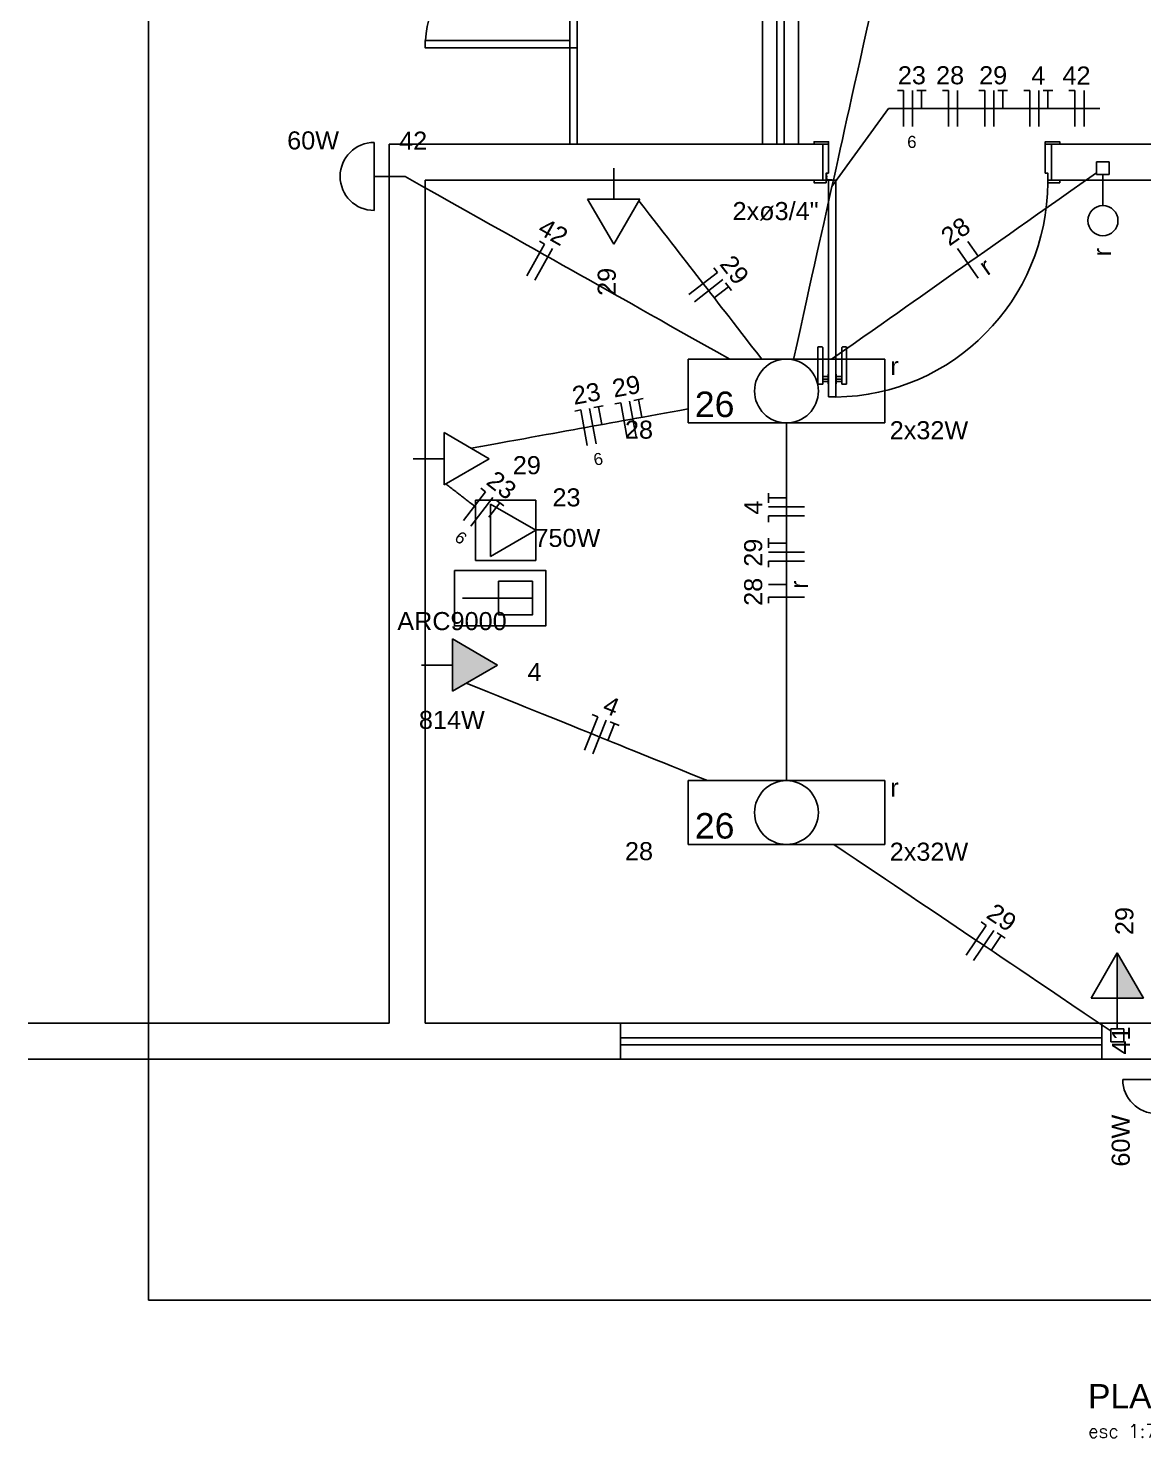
# Model space of a CAD drawing. Header units: millimetres. Extents: x -182 to 147, y -1396 to 58.
# Drawn here: x -181.86 to -172.59, y 16.68 to 28.39 of the extents above; entities that cross this region are included whole.
import ezdxf

# ---------------------------------------------------------------- set-up
doc = ezdxf.new("R2010")
doc.units = ezdxf.units.MM
doc.header["$LTSCALE"] = 10
doc.header["$MEASUREMENT"] = 0
doc.linetypes.add('Dashed2', pattern=[0.375, 0.25, -0.125])
for name, color, linetype in [('ARQ-TEXTO4', 4, 'Continuous'), ('Arquitetura', 8, 'Continuous'), ('EL-Condutos', 4, 'Continuous'), ('EL-Fios (Fase 2)', 7, 'Continuous'), ('EL-Fios (Fase 3)', 7, 'Continuous'), ('EL-Fios (Neutro)', 170, 'Continuous'), ('EL-Fios (Retorno)', 10, 'Continuous'), ('EL-Fios (Terra)', 90, 'Continuous'), ('EL-Textos conduto', 7, 'Continuous'), ('EL-Textos fios', 7, 'Continuous'), ('P-SIMBOL', 170, 'Continuous'), ('Textos', 7, 'Continuous')]:
    doc.layers.add(name, color=color, linetype=linetype)
doc.styles.add('Arial', font='arial.ttf')
doc.styles.add('ROMANS', font='romans')

msp = doc.modelspace()

# ---------------------------------------------------------------- hatches: boundary and pattern name
at = {"layer": 'P-SIMBOL', "linetype": 'Continuous'}
for points in [[(-178.3374, 22.8843), (-177.9624, 23.1008), (-178.3374, 23.3173)], [(-172.8145, 20.335), (-172.8145, 20.71), (-172.598, 20.335)]]:
    msp.add_hatch(color=256, dxfattribs=at).paths.add_polyline_path(points)

# ---------------------------------------------------------------- linework, layer by layer
at = {"layer": 'Arquitetura'}
for p, q in [((-180.862, 52.6259), (-180.862, 17.8269)), ((-177.3619, 31.4259), (-177.3619, 27.4259)), ((-177.3019, 31.4259), (-177.3019, 27.4259)), ((-177.3619, 28.2259), (-177.3019, 28.2259)), ((-178.8619, 27.4259), (-178.8619, 20.1259)), ((-175.7619, 27.4259), (-175.4629, 27.4259)), ((-175.2299, 27.1599), (-175.2299, 27.1529)), ((-178.5629, 27.1259), (-178.5629, 20.1259)), ((-175.1989, 27.1289), (-175.2059, 27.1289)), ((-177.6729, 23.6569), (-178.2539, 23.6569)), ((-178.5629, 21.3239), (-178.5629, 20.1259)), ((-176.9419, 20.1259), (-176.9419, 19.8269)), ((-172.9419, 20.1259), (-172.9419, 19.8269))]:
    msp.add_line(p, q, dxfattribs=at)
at = {"layer": 'Arquitetura', "linetype": 'Continuous'}
for p, q in [((-175.7619, 31.4259), (-175.7619, 27.4259)), ((-175.6429, 31.4259), (-175.6429, 27.4259)), ((-175.5829, 31.4259), (-175.5829, 27.4259)), ((-175.4629, 31.4259), (-175.4629, 27.4259)), ((-175.7619, 27.4259), (-178.8619, 27.4259)), ((-175.3329, 27.4259), (-175.4629, 27.4259)), ((-162.233, 27.4259), (-173.2929, 27.4259)), ((-175.3329, 27.1259), (-178.5629, 27.1259)), ((-162.233, 27.1259), (-173.2929, 27.1259)), ((-178.8619, 20.1259), (-181.862, 20.1259)), ((-160.063, 20.1259), (-178.5629, 20.1259)), ((-172.9419, 20.0059), (-176.9419, 20.0059)), ((-172.9419, 19.9459), (-176.9419, 19.9459)), ((-178.8619, 19.8269), (-181.862, 19.8269)), ((-151.463, 19.8269), (-178.8619, 19.8269)), ((-149.463, 17.8269), (-180.862, 17.8269))]:
    msp.add_line(p, q, dxfattribs=at)
at = {"layer": 'Arquitetura', "color": 2}
for p, q in [((-175.2129, 27.1259), (-175.2129, 25.3269)), ((-175.1519, 27.1259), (-175.2129, 27.1259)), ((-175.1519, 25.3269), (-175.1519, 27.1259)), ((-175.2129, 25.3269), (-175.1519, 25.3269))]:
    msp.add_line(p, q, dxfattribs=at)
at = {"layer": 'Arquitetura', "color": 3, "linetype": 'Continuous'}
for p, q in [((-175.3019, 25.7369), (-175.3019, 25.4329)), ((-175.2699, 25.7429), (-175.2969, 25.7429)), ((-175.2619, 25.4329), (-175.2619, 25.7369)), ((-175.1029, 25.4329), (-175.1029, 25.7369)), ((-175.0949, 25.7429), (-175.0669, 25.7429)), ((-175.0629, 25.7369), (-175.0629, 25.4329)), ((-175.2159, 25.5159), (-175.2159, 25.4359)), ((-175.1489, 25.5159), (-175.1489, 25.4359))]:
    msp.add_line(p, q, dxfattribs=at)
at = {"layer": 'Arquitetura', "color": 3}
for p, q in [((-175.2619, 25.4329), (-175.3019, 25.4329)), ((-175.2619, 25.4959), (-175.2159, 25.4959)), ((-175.2619, 25.4759), (-175.2159, 25.4759)), ((-175.2619, 25.4559), (-175.2159, 25.4559)), ((-175.2159, 25.5159), (-175.2129, 25.5159)), ((-175.2159, 25.4359), (-175.2129, 25.4359)), ((-175.1489, 25.5159), (-175.1519, 25.5159)), ((-175.1489, 25.4359), (-175.1519, 25.4359)), ((-175.1029, 25.4959), (-175.1489, 25.4959)), ((-175.1029, 25.4759), (-175.1489, 25.4759)), ((-175.1029, 25.4559), (-175.1489, 25.4559)), ((-175.1029, 25.4329), (-175.0629, 25.4329))]:
    msp.add_line(p, q, dxfattribs=at)
at = {"layer": 'Arquitetura'}
for points in [[(-177.3619, 28.2259), (-178.5629, 28.2259), (-178.5629, 28.2859), (-177.3619, 28.2859), (-177.3619, 28.2259)], [(-175.2279, 27.1609), (-175.2299, 27.1599), (-175.2309, 27.1599)], [(-175.2279, 27.1569), (-175.2279, 27.1569), (-175.2279, 27.1609), (-175.2279, 27.1609), (-175.2279, 27.1509), (-175.2279, 27.1509), (-175.2279, 27.1559), (-175.2279, 27.1559)], [(-175.2279, 27.1509), (-175.2299, 27.1529), (-175.2309, 27.1529)], [(-175.2019, 27.1309), (-175.2019, 27.1309), (-175.1969, 27.1309), (-175.1969, 27.1309), (-175.2079, 27.1309), (-175.2079, 27.1309), (-175.2029, 27.1309), (-175.2029, 27.1309)], [(-175.2079, 27.1309), (-175.2059, 27.1289), (-175.2059, 27.1289)], [(-175.1969, 27.1309), (-175.1989, 27.1289), (-175.1989, 27.1289)], [(-178.3219, 23.8859), (-178.3219, 23.4259), (-177.5629, 23.4259), (-177.5629, 23.8859), (-178.3219, 23.8859)], [(-177.9539, 23.7969), (-177.9539, 23.5169), (-177.6729, 23.5169), (-177.6729, 23.7969), (-177.9539, 23.7969)]]:
    msp.add_lwpolyline(points, dxfattribs=at)
at = {"layer": 'Arquitetura', "color": 3}
for points in [[(-175.2129, 27.4259), (-175.2619, 27.4259), (-175.3329, 27.4259), (-175.3329, 27.4459), (-175.2129, 27.4459), (-175.2129, 27.4259)], [(-173.2929, 27.4259), (-173.4129, 27.4259), (-173.4129, 27.4459), (-173.2929, 27.4459), (-173.2929, 27.4259)], [(-175.2329, 27.1059), (-175.3329, 27.1059), (-175.3329, 27.1259), (-175.2329, 27.1259), (-175.2329, 27.1059)], [(-173.2929, 27.1059), (-173.3929, 27.1059), (-173.3929, 27.1259), (-173.2929, 27.1259), (-173.2929, 27.1059)]]:
    msp.add_lwpolyline(points, close=True, dxfattribs=at)
at = {"layer": 'Arquitetura', "color": 2}
for points in [[(-175.2129, 27.1859), (-175.2329, 27.1859), (-175.2329, 27.1259), (-175.2619, 27.1259), (-175.2619, 27.4259), (-175.2129, 27.4259), (-175.2129, 27.1859)], [(-173.4129, 27.1859), (-173.3929, 27.1859), (-173.3929, 27.1259), (-173.3619, 27.1259), (-173.3619, 27.4259), (-173.4129, 27.4259), (-173.4129, 27.1859)]]:
    msp.add_lwpolyline(points, close=True, dxfattribs=at)
at = {"layer": 'Arquitetura', "color": 1}
for points in [[(-175.2309, 27.1349), (-175.2329, 27.1309), (-175.2329, 27.1309), (-175.2329, 27.1359), (-175.2329, 27.1759), (-175.2309, 27.1759), (-175.2309, 27.1349)], [(-175.2239, 27.1289), (-175.2279, 27.1259), (-175.2279, 27.1259), (-175.2229, 27.1259), (-175.1829, 27.1259), (-175.1829, 27.1289), (-175.2239, 27.1289)]]:
    msp.add_lwpolyline(points, dxfattribs=at)
msp.add_circle((-175.2279, 27.1309), 0.005, dxfattribs=at)
at = {"layer": 'Arquitetura'}
for centre, radius, start, end in [((-177.3169, 28.1769), 1.2501, 92.0779, 174.985), ((-175.1769, 27.1099), 1.7842, 270.777, 359.871)]:
    msp.add_arc(centre, radius, start, end, dxfattribs=at)
at = {"layer": 'Arquitetura', "color": 3, "linetype": 'Continuous'}
for centre, start, end in [((-175.2969, 25.7369), 99.4623, 180), ((-175.2689, 25.7369), 0, 99.4623), ((-175.0959, 25.7369), 80.5377, 180), ((-175.0679, 25.7369), 0, 80.5377)]:
    msp.add_arc(centre, 0.006, start, end, dxfattribs=at)
at = {"layer": 'EL-Condutos', "linetype": 'Continuous'}
for points in [[(-175.5045, 25.6389), (-175.4751, 25.7708), (-175.4474, 25.8953), (-175.4213, 26.0127), (-175.3966, 26.1238), (-175.3732, 26.229), (-175.3509, 26.3289), (-175.3298, 26.4239), (-175.3096, 26.5147), (-175.2903, 26.6017), (-175.2716, 26.6855), (-175.2535, 26.7666), (-175.236, 26.8456), (-175.2188, 26.9231), (-175.2018, 26.9994), (-175.1849, 27.0752), (-175.168, 27.151), (-175.1511, 27.2273), (-175.1338, 27.3047), (-175.1163, 27.3837), (-175.0982, 27.4649), (-175.0796, 27.5487), (-175.0602, 27.6357), (-175.04, 27.7265), (-175.0189, 27.8215), (-174.9966, 27.9214), (-174.9732, 28.0266), (-174.9485, 28.1376), (-174.9224, 28.2551), (-174.8947, 28.3796), (-174.8654, 28.5115)], [(-178.7309, 27.158), (-178.5941, 27.081), (-178.465, 27.0084), (-178.3434, 26.94), (-178.2286, 26.8755), (-178.1203, 26.8145), (-178.0178, 26.7568), (-177.9207, 26.7022), (-177.8284, 26.6503), (-177.7406, 26.6009), (-177.6567, 26.5537), (-177.5762, 26.5084), (-177.4985, 26.4648), (-177.4233, 26.4224), (-177.35, 26.3812), (-177.2781, 26.3408), (-177.2072, 26.3009), (-177.1366, 26.2612), (-177.066, 26.2215), (-176.9949, 26.1814), (-176.9226, 26.1408), (-176.8488, 26.0993), (-176.7729, 26.0566), (-176.6945, 26.0125), (-176.6131, 25.9666), (-176.528, 25.9188), (-176.439, 25.8687), (-176.3454, 25.8161), (-176.2467, 25.7606), (-176.1426, 25.702), (-176.0324, 25.64)], [(-172.988, 27.1879), (-173.0973, 27.111), (-173.2004, 27.0384), (-173.2978, 26.9699), (-173.3897, 26.9052), (-173.4766, 26.8441), (-173.5589, 26.7862), (-173.637, 26.7312), (-173.7112, 26.679), (-173.7821, 26.6291), (-173.8499, 26.5814), (-173.9151, 26.5355), (-173.9781, 26.4911), (-174.0393, 26.4481), (-174.0991, 26.406), (-174.1578, 26.3647), (-174.2159, 26.3238), (-174.2738, 26.2831), (-174.3319, 26.2422), (-174.3905, 26.2009), (-174.4502, 26.159), (-174.5111, 26.1161), (-174.5739, 26.0719), (-174.6388, 26.0262), (-174.7063, 25.9787), (-174.7768, 25.9292), (-174.8506, 25.8772), (-174.9282, 25.8226), (-175.0099, 25.7651), (-175.0963, 25.7043), (-175.1875, 25.6401)], [(-176.7893, 26.9568), (-176.7449, 26.8995), (-176.7026, 26.8449), (-176.6623, 26.793), (-176.6239, 26.7435), (-176.5872, 26.6962), (-176.552, 26.6508), (-176.5182, 26.6073), (-176.4856, 26.5653), (-176.4542, 26.5247), (-176.4236, 26.4854), (-176.3939, 26.447), (-176.3647, 26.4094), (-176.336, 26.3724), (-176.3076, 26.3358), (-176.2794, 26.2994), (-176.2511, 26.263), (-176.2227, 26.2263), (-176.1939, 26.1893), (-176.1647, 26.1517), (-176.1349, 26.1132), (-176.1043, 26.0737), (-176.0727, 26.0331), (-176.0401, 25.991), (-176.0062, 25.9473), (-175.9709, 25.9018), (-175.934, 25.8543), (-175.8955, 25.8045), (-175.855, 25.7524), (-175.8125, 25.6977), (-175.7679, 25.6401)], [(-178.1829, 24.9011), (-178.1022, 24.9157), (-178.0248, 24.9297), (-177.9505, 24.9432), (-177.8792, 24.9561), (-177.8106, 24.9685), (-177.7446, 24.9805), (-177.6808, 24.9921), (-177.6192, 25.0032), (-177.5595, 25.0141), (-177.5015, 25.0246), (-177.4449, 25.0348), (-177.3897, 25.0448), (-177.3355, 25.0546), (-177.2822, 25.0643), (-177.2296, 25.0738), (-177.1774, 25.0833), (-177.1255, 25.0927), (-177.0737, 25.1021), (-177.0217, 25.1115), (-176.9693, 25.121), (-176.9164, 25.1306), (-176.8626, 25.1404), (-176.8079, 25.1503), (-176.7521, 25.1604), (-176.6948, 25.1708), (-176.6359, 25.1815), (-176.5752, 25.1925), (-176.5125, 25.2038), (-176.4476, 25.2156), (-176.3803, 25.2278)], [(-175.563, 25.1103), (-175.563, 24.9738), (-175.563, 24.8451), (-175.563, 24.7236), (-175.563, 24.6088), (-175.563, 24.5), (-175.563, 24.3968), (-175.563, 24.2986), (-175.563, 24.2048), (-175.563, 24.1149), (-175.563, 24.0283), (-175.563, 23.9445), (-175.563, 23.8629), (-175.563, 23.783), (-175.563, 23.7042), (-175.563, 23.6259), (-175.563, 23.5477), (-175.563, 23.4689), (-175.563, 23.3889), (-175.563, 23.3074), (-175.563, 23.2235), (-175.563, 23.137), (-175.563, 23.0471), (-175.563, 22.9533), (-175.563, 22.8551), (-175.563, 22.7518), (-175.563, 22.6431), (-175.563, 22.5282), (-175.563, 22.4067), (-175.563, 22.278), (-175.563, 22.1415)], [(-178.2232, 22.9511), (-178.1313, 22.914), (-178.0437, 22.8786), (-177.9602, 22.8448), (-177.8803, 22.8126), (-177.804, 22.7817), (-177.7308, 22.7521), (-177.6605, 22.7237), (-177.5929, 22.6964), (-177.5277, 22.67), (-177.4645, 22.6445), (-177.4032, 22.6197), (-177.3434, 22.5955), (-177.2849, 22.5719), (-177.2274, 22.5486), (-177.1706, 22.5257), (-177.1143, 22.5029), (-177.0581, 22.4802), (-177.0018, 22.4575), (-176.9452, 22.4346), (-176.8879, 22.4114), (-176.8297, 22.3879), (-176.7703, 22.3639), (-176.7095, 22.3393), (-176.6468, 22.314), (-176.5822, 22.2879), (-176.5153, 22.2608), (-176.4458, 22.2328), (-176.3735, 22.2035), (-176.2981, 22.173), (-176.2193, 22.1412)], [(-175.1705, 21.6118), (-175.0749, 21.5474), (-174.9846, 21.4866), (-174.899, 21.429), (-174.8178, 21.3744), (-174.7406, 21.3224), (-174.6668, 21.2728), (-174.5962, 21.2252), (-174.5283, 21.1795), (-174.4626, 21.1353), (-174.3988, 21.0923), (-174.3364, 21.0503), (-174.275, 21.009), (-174.2143, 20.9681), (-174.1537, 20.9273), (-174.0928, 20.8864), (-174.0313, 20.845), (-173.9687, 20.8029), (-173.9046, 20.7597), (-173.8387, 20.7153), (-173.7703, 20.6693), (-173.6992, 20.6215), (-173.625, 20.5715), (-173.5471, 20.5191), (-173.4653, 20.464), (-173.379, 20.4059), (-173.2879, 20.3446), (-173.1915, 20.2797), (-173.0894, 20.211), (-172.9812, 20.1382), (-172.8665, 20.0609)]]:
    msp.add_lwpolyline(points, dxfattribs=at)
at = {"layer": 'EL-Condutos', "linetype": 'Dashed2', "ltscale": 0.05}
msp.add_lwpolyline([(-178.3931, 24.6051), (-178.3842, 24.5983), (-178.3755, 24.5915), (-178.3669, 24.5849), (-178.3585, 24.5784), (-178.3502, 24.5719), (-178.3419, 24.5655), (-178.3338, 24.5592), (-178.3257, 24.553), (-178.3177, 24.5468), (-178.3098, 24.5407), (-178.3019, 24.5345), (-178.294, 24.5285), (-178.2862, 24.5224), (-178.2784, 24.5163), (-178.2705, 24.5103), (-178.2627, 24.5042), (-178.2548, 24.4981), (-178.2469, 24.492), (-178.239, 24.4859), (-178.231, 24.4797), (-178.2229, 24.4734), (-178.2147, 24.4671), (-178.2065, 24.4607), (-178.1981, 24.4542), (-178.1897, 24.4477), (-178.1811, 24.441), (-178.1723, 24.4342), (-178.1634, 24.4274), (-178.1544, 24.4203), (-178.1451, 24.4132)], dxfattribs=at)
at = {"layer": 'EL-Fios (Fase 2)'}
for p, q in [((-173.0911, 27.5715), (-173.0911, 27.8715)), ((-177.654, 26.2969), (-177.5069, 26.5583))]:
    msp.add_line(p, q, dxfattribs=at)
at = {"layer": 'EL-Fios (Fase 3)'}
for p, q in [((-174.5161, 27.5715), (-174.5161, 27.8715)), ((-174.1411, 27.5715), (-174.1411, 27.8715)), ((-173.8411, 27.5715), (-173.8411, 27.8715)), ((-173.4661, 27.5715), (-173.4661, 27.8715)), ((-173.9701, 26.3134), (-174.1428, 26.5587)), ((-176.3277, 26.117), (-176.0907, 26.3009)), ((-176.8125, 24.997), (-176.866, 25.2922)), ((-177.1446, 24.9368), (-177.1981, 25.232)), ((-178.1861, 24.2552), (-178.0024, 24.4924)), ((-175.413, 24.4134), (-175.713, 24.4134)), ((-175.413, 24.0384), (-175.713, 24.0384)), ((-177.1723, 22.3646), (-177.0599, 22.6427)), ((-174.0081, 20.6486), (-173.8406, 20.8974))]:
    msp.add_line(p, q, dxfattribs=at)
at = {"layer": 'EL-Fios (Neutro)'}
for p, q in [((-174.6411, 27.8715), (-174.5911, 27.8715)), ((-174.5911, 27.5715), (-174.5911, 27.8715)), ((-174.2661, 27.8715), (-174.2161, 27.8715)), ((-174.2161, 27.5715), (-174.2161, 27.8715)), ((-173.9661, 27.8715), (-173.9161, 27.8715)), ((-173.9161, 27.5715), (-173.9161, 27.8715)), ((-173.5911, 27.8715), (-173.5411, 27.8715)), ((-173.5411, 27.5715), (-173.5411, 27.8715)), ((-173.2161, 27.8715), (-173.1661, 27.8715)), ((-173.1661, 27.5715), (-173.1661, 27.8715)), ((-177.7193, 26.3336), (-177.5723, 26.5951)), ((-177.6158, 26.6196), (-177.5723, 26.5951)), ((-176.3737, 26.1763), (-176.1367, 26.3602)), ((-176.1673, 26.3997), (-176.1367, 26.3602)), ((-177.3211, 25.2097), (-177.2719, 25.2186)), ((-177.2184, 24.9234), (-177.2719, 25.2186)), ((-176.989, 25.2699), (-176.9398, 25.2788)), ((-176.8863, 24.9836), (-176.9398, 25.2788)), ((-178.2454, 24.3011), (-178.0618, 24.5383)), ((-178.1013, 24.569), (-178.0618, 24.5383)), ((-175.413, 24.3384), (-175.713, 24.3384)), ((-175.713, 24.2884), (-175.713, 24.3384)), ((-175.413, 23.9634), (-175.713, 23.9634)), ((-175.713, 23.9134), (-175.713, 23.9634)), ((-175.413, 23.6634), (-175.713, 23.6634)), ((-175.713, 23.6134), (-175.713, 23.6634)), ((-177.2418, 22.3927), (-177.1294, 22.6708)), ((-177.1757, 22.6896), (-177.1294, 22.6708)), ((-173.9443, 20.9672), (-173.9028, 20.9393)), ((-174.0703, 20.6904), (-173.9028, 20.9393))]:
    msp.add_line(p, q, dxfattribs=at)
at = {"layer": 'EL-Fios (Retorno)'}
for p, q in [((-173.9706, 26.4965), (-174.0569, 26.6191)), ((-175.563, 23.7684), (-175.713, 23.7684))]:
    msp.add_line(p, q, dxfattribs=at)
at = {"layer": 'EL-Fios (Terra)'}
for p, q in [((-174.4811, 27.8715), (-174.4011, 27.8715)), ((-174.4411, 27.7215), (-174.4411, 27.8715)), ((-173.8061, 27.8715), (-173.7261, 27.8715)), ((-173.7661, 27.7215), (-173.7661, 27.8715)), ((-173.4311, 27.8715), (-173.3511, 27.8715)), ((-173.3911, 27.7215), (-173.3911, 27.8715)), ((-176.1632, 26.1497), (-176.0447, 26.2416)), ((-176.0692, 26.2733), (-176.0202, 26.21)), ((-176.8316, 25.2984), (-176.7529, 25.3127)), ((-176.7655, 25.158), (-176.7922, 25.3056)), ((-177.1637, 25.2382), (-177.0849, 25.2525)), ((-177.0975, 25.0978), (-177.1243, 25.2454)), ((-177.9748, 24.471), (-177.9115, 24.422)), ((-175.713, 24.4484), (-175.713, 24.5284)), ((-175.563, 24.4884), (-175.713, 24.4884)), ((-178.035, 24.3279), (-177.9431, 24.4465)), ((-175.713, 24.0734), (-175.713, 24.1534)), ((-175.563, 24.1134), (-175.713, 24.1134)), ((-177.0465, 22.4755), (-176.9903, 22.6146)), ((-177.0274, 22.6296), (-176.9532, 22.5996)), ((-173.8621, 20.7311), (-173.7784, 20.8556)), ((-173.8116, 20.8779), (-173.7452, 20.8332))]:
    msp.add_line(p, q, dxfattribs=at)
at = {"layer": 'EL-Textos fios'}
for p, q in [((-175.1849, 27.0752), (-174.7161, 27.7215)), ((-174.7161, 27.7215), (-172.9599, 27.7215))]:
    msp.add_line(p, q, dxfattribs=at)
at = {"layer": 'P-SIMBOL'}
for p, q in [((-178.9879, 26.8755), (-178.9879, 27.4405)), ((-172.987, 27.279), (-172.8809, 27.279)), ((-172.987, 27.1729), (-172.987, 27.279)), ((-172.8809, 27.279), (-172.8809, 27.1729)), ((-178.9879, 27.158), (-178.7309, 27.158)), ((-176.9981, 26.9699), (-176.9981, 27.2259)), ((-172.8809, 27.1729), (-172.987, 27.1729)), ((-172.9339, 26.9159), (-172.9339, 27.1729)), ((-176.9981, 26.5949), (-177.2146, 26.9699)), ((-177.2146, 26.9699), (-176.7816, 26.9699)), ((-176.7816, 26.9699), (-176.9981, 26.5949)), ((-176.379, 25.6409), (-174.7469, 25.6409)), ((-176.379, 25.6409), (-176.379, 25.1109)), ((-174.7469, 25.6409), (-174.7469, 25.1109)), ((-176.379, 25.1109), (-174.7469, 25.1109)), ((-178.4069, 25.0305), (-178.0319, 24.814)), ((-178.4069, 24.5975), (-178.4069, 25.0305)), ((-178.4069, 24.814), (-178.663, 24.814)), ((-178.0319, 24.814), (-178.4069, 24.5975)), ((-178.1454, 24.2199), (-178.1454, 24.4699)), ((-177.8954, 24.4699), (-178.1454, 24.4699)), ((-177.8954, 24.4699), (-177.6454, 24.4699)), ((-177.6454, 24.2199), (-177.6454, 24.4699)), ((-177.6454, 24.2199), (-178.0204, 24.4364)), ((-178.0204, 24.4364), (-178.0204, 24.0034)), ((-178.1454, 24.2199), (-178.1454, 23.9699)), ((-178.0204, 24.0034), (-177.6454, 24.2199)), ((-177.6454, 24.2199), (-177.6454, 23.9699)), ((-177.8954, 23.9699), (-178.1454, 23.9699)), ((-177.8954, 23.9699), (-177.6454, 23.9699)), ((-178.3374, 22.8843), (-178.3374, 23.3173)), ((-178.3374, 23.3173), (-177.9624, 23.1008)), ((-178.3374, 23.1008), (-178.5935, 23.1008)), ((-177.9624, 23.1008), (-178.3374, 22.8843)), ((-176.379, 22.1409), (-174.7469, 22.1409)), ((-176.379, 22.1409), (-176.379, 21.6109)), ((-174.7469, 22.1409), (-174.7469, 21.6109)), ((-176.379, 21.6109), (-174.7469, 21.6109)), ((-173.031, 20.335), (-172.8145, 20.71)), ((-172.8145, 20.71), (-172.8145, 20.335)), ((-172.8145, 20.71), (-172.598, 20.335)), ((-172.598, 20.335), (-173.031, 20.335)), ((-172.8145, 20.335), (-172.8145, 20.079)), ((-172.8675, 20.079), (-172.7614, 20.079)), ((-172.8675, 19.9729), (-172.8675, 20.079)), ((-172.7614, 20.079), (-172.7614, 19.9729)), ((-172.7614, 19.9729), (-172.8675, 19.9729)), ((-172.2047, 19.6587), (-172.7697, 19.6587))]:
    msp.add_line(p, q, dxfattribs=at)
for centre, radius in [((-172.9339, 26.7909), 0.125), ((-175.563, 25.3759), 0.265), ((-175.563, 21.8759), 0.265)]:
    msp.add_circle(centre, radius, dxfattribs=at)
for centre, start, end in [((-178.9879, 27.158), 90, 270), ((-172.4872, 19.6587), 180, 0)]:
    msp.add_arc(centre, 0.2825, start, end, dxfattribs=at)

# ---------------------------------------------------------------- texts
at = {"layer": 'ARQ-TEXTO4', "insert": (-173.0579, 17.1298), "char_height": 0.1125, "attachment_point": 1, "style": 'ROMANS'}
msp.add_mtext('{\\fArial|b0|i0|c0|p34;\\H1.778x;\\C4;PLANTA BAIXA ELÉTRICO\\P\\Fromans|c0;\\H0.56242x;\\C2;esc 1:75}', dxfattribs=at)
at = {"layer": 'EL-Textos conduto', "insert": (-176.0107, 26.7914), "char_height": 0.15, "width": 1.26, "attachment_point": 7, "line_spacing_factor": 0.6, "style": 'Arial'}
msp.add_mtext('2xø3/4"', dxfattribs=at)
at = {"layer": 'EL-Textos fios', "attachment_point": 8, "line_spacing_factor": 0.6, "style": 'Arial'}
for s, insert, char_height, width in [('23', (-174.5211, 27.921), 0.15, 0.36), ('28', (-174.2036, 27.921), 0.15, 0.36), ('29', (-173.8461, 27.921), 0.15, 0.36), ('4', (-173.4711, 27.921), 0.15, 0.18), ('42', (-173.1536, 27.921), 0.15, 0.36), ('6', (-174.5211, 27.3935), 0.1, 0.12)]:
    msp.add_mtext(s, dxfattribs=dict(at, insert=insert, char_height=char_height, width=width))
for s, insert, char_height, width, rotation in [('28', (-174.1138, 26.6396), 0.15, 0.36, 35.13377), ('42', (-177.5371, 26.6321), 0.15, 0.36, 330.64248), ('29', (-176.0546, 26.3352), 0.15, 0.36, 307.80439), ('r', (-173.867, 26.3493), 0.15, 0.18, 35.13377), ('23', (-177.2118, 25.2798), 0.15, 0.36, 10.27313), ('29', (-176.8798, 25.34), 0.15, 0.36, 10.27313), ('6', (-177.1178, 24.7608), 0.1, 0.12, 10.27313), ('23', (-177.9761, 24.5346), 0.15, 0.36, 322.25438), ('4', (-175.7625, 24.4084), 0.15, 0.18, 90.00021), ('6', (-178.299, 24.1175), 0.1, 0.12, 322.25438), ('29', (-175.7625, 24.0334), 0.15, 0.36, 90.00021), ('28', (-175.7625, 23.7086), 0.15, 0.36, 90.00021), ('r', (-175.383, 23.7684), 0.15, 0.18, 90.00021), ('4', (-177.0459, 22.6905), 0.15, 0.18, 337.99353), ('29', (-173.8171, 20.9413), 0.15, 0.36, 326.05309)]:
    msp.add_mtext(s, dxfattribs=dict(at, insert=insert, char_height=char_height, width=width, rotation=rotation))
at = {"layer": 'P-SIMBOL', "char_height": 0.2118, "width": 0.50832, "attachment_point": 7, "line_spacing_factor": 0.6, "style": 'Arial'}
for insert in [(-176.324, 25.1568), (-176.324, 21.6568)]:
    msp.add_mtext('26', dxfattribs=dict(at, insert=insert))
at = {"layer": 'Textos', "char_height": 0.15, "line_spacing_factor": 0.6, "style": 'Arial'}
for s, insert, width, attachment_point in [('60W', (-179.4951, 27.3801), 0.54, 8), ('42', (-178.6639, 27.3801), 0.36, 8), ('r', (-174.7004, 25.5084), 0.18, 7), ('28', (-176.9044, 24.9782), 0.36, 7), ('2x32W', (-174.7052, 24.9735), 0.9, 7), ('29', (-177.7196, 24.6833), 0.36, 8), ('23', (-177.3904, 24.4159), 0.36, 8), ('750W', (-177.3828, 24.0795), 0.72, 8), ('r', (-174.7004, 22.0084), 0.18, 7), ('28', (-176.9044, 21.4782), 0.36, 7), ('2x32W', (-174.7052, 21.4735), 0.9, 7)]:
    msp.add_mtext(s, dxfattribs=dict(at, insert=insert, width=width, attachment_point=attachment_point))
for s, insert, width, attachment_point, rotation in [('r', (-172.8664, 26.5639), 0.18, 9, 90.00021), ('29', (-176.9789, 26.2826), 0.36, 8, 90.00021), ('ARC9000', (-178.3415, 23.3886), 1.26, 8, 0.00084), ('4', (-177.6557, 22.9677), 0.18, 8, 0.00084), ('814W', (-178.3424, 22.5683), 0.72, 8, 0.00084), ('29', (-172.6791, 20.9751), 0.36, 8, 90.00021), ('41', (-172.7092, 19.9827), 0.36, 8, 90.00021), ('60W', (-172.7092, 19.1515), 0.54, 8, 90.00021)]:
    msp.add_mtext(s, dxfattribs=dict(at, insert=insert, width=width, attachment_point=attachment_point, rotation=rotation))

doc.saveas('drawing.dxf')
